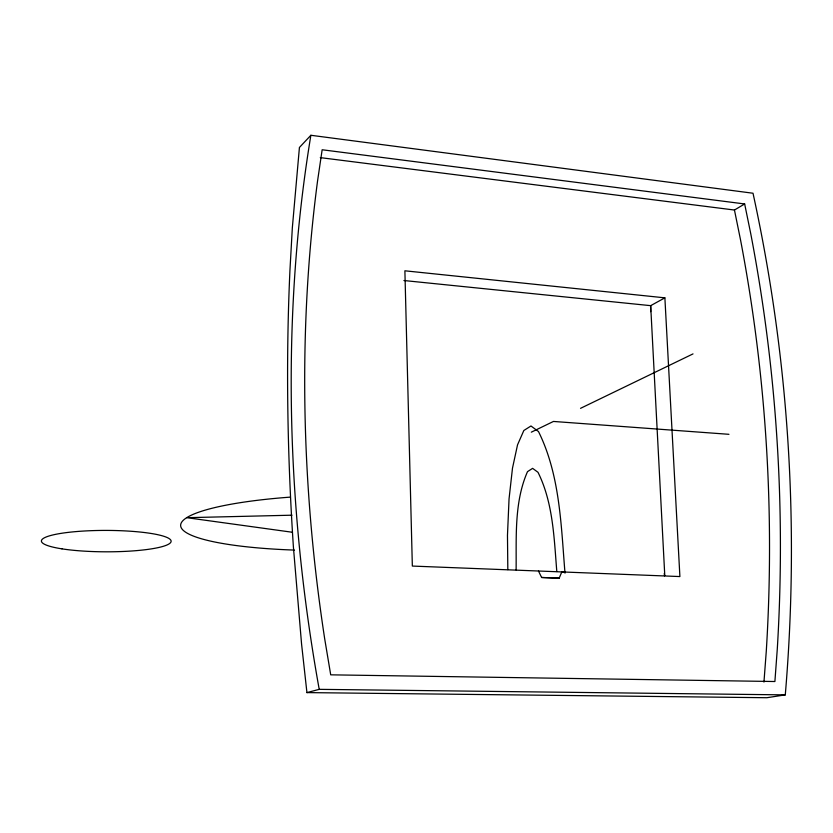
<?xml version="1.0" encoding="UTF-8"?>
<svg xmlns="http://www.w3.org/2000/svg" width="833" height="833" viewBox="0 0 833 833"><rect width="100%" height="100%" fill="white"/><g stroke="black" fill="none" stroke-linecap="round" stroke-linejoin="round"><path stroke-width="1.25" d="M650.667 311.667L650.677 305.659L664.88 297.839L679.895 576.561L412.345 566.065L404.89 270.798L664.88 297.839M763.955 682.081L766.266 651.406A3163.39 2273.08 -8.5 0 0 740.485 239.644L734.456 210.031L744.66 203.96L750.772 233.834A3233.269 2311.294 -8.5 0 1 777.272 649.261L774.898 681.519L330.711 674.834L324.714 638.963A1292.316 903.357 72.5 0 1 317.519 181.25L322.152 149.763L744.66 203.96M538.482 571.011L541.617 577.467L543.168 577.561L559.203 578.133L561.806 571.927L564.014 572.24M310.876 135.279L299.422 147.472L292.331 227.878L289.946 270.267A803.033 235.52 84.9 0 0 293.403 547L301.567 643.992L306.929 692.598L766.86 697.721L785.28 694.878A3278.115 2337.908 -8.6 0 0 753.011 193.235L310.876 135.279A1304.665 912.604 72.5 0 0 319.216 689.349L306.929 692.598M531.319 432.171L553.466 421.446L728.948 434.316M580.539 408.337L693.014 353.9M291.987 515.19L186.831 517.689L292.321 532.256M319.216 689.349L785.28 694.878M541.617 577.467L559.203 578.133M403.911 280.523L650.677 305.659L664.776 575.541M320.299 157.624L734.456 210.031M664.276 573.416L664.526 575.853M565.003 573.146C561.067 525.529 560.099 475.133 538.482 431.536L530.975 425.986L523.842 430.494L517.543 444.822L512.493 468.125L509.046 498.936L507.474 535.286L507.828 569.647M556.808 571.532C554.07 538.139 553.174 502.84 537.993 472.301L532.61 468.354L527.497 471.655C514.055 502.309 516.47 537.17 516.116 569.939M294.466 550.082A158.489 27.749 -1 0 1 180.667 525.873A158.489 27.749 -1 0 1 290.134 497.134M61.954 548.853A64.88 10.704 0.1 0 0 169.422 543.657A64.88 10.704 0.1 0 0 87.236 530.85A64.88 10.704 0.1 0 0 61.954 548.853"/></g></svg>
